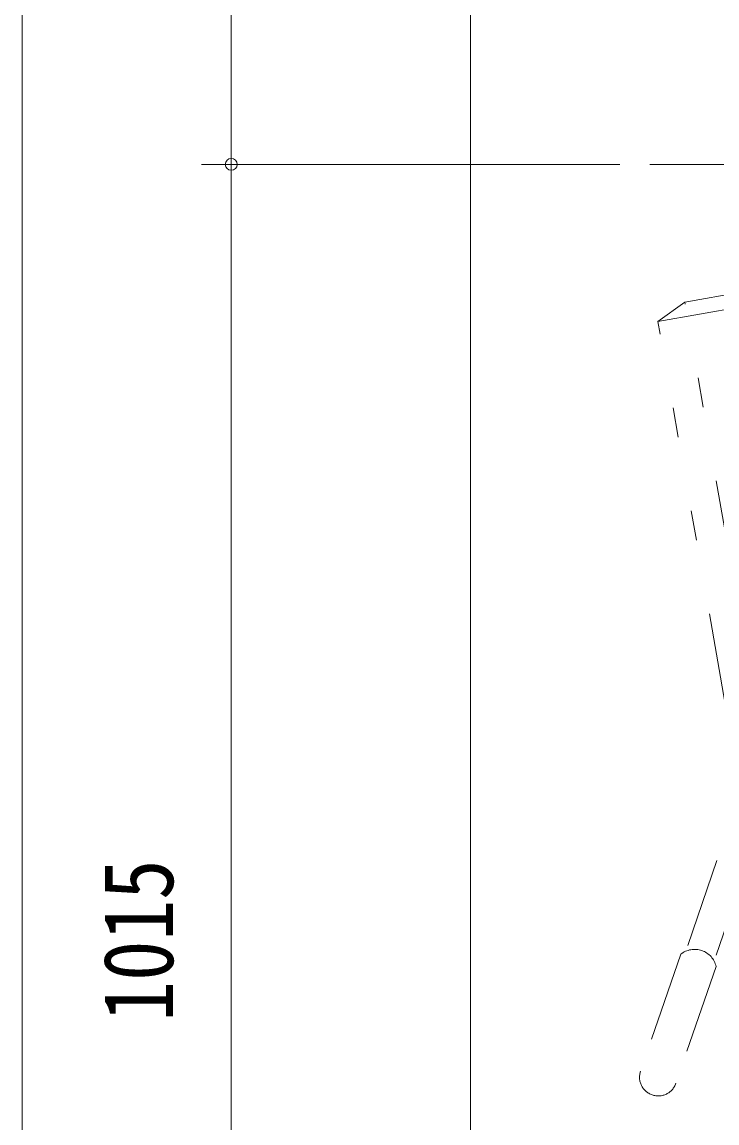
# Model space of a CAD drawing. Units: millimetres, scale not verified. Extents: x -5740 to 5740, y -4020 to 4020.
# Drawn here: x -4886 to -4421, y -1598 to -862 of the extents above; entities that cross this region are included whole.
import ezdxf
from ezdxf.enums import TextEntityAlignment as Align

# ---------------------------------------------------------------- set-up
doc = ezdxf.new("R2010")
doc.units = ezdxf.units.MM
doc.header["$LTSCALE"] = 10
doc.linetypes.add('USER4', pattern=[24, 12, -5, 2, -5])
doc.linetypes.add('USER6', pattern=[25, 6, -5, 2, -5, 2, -5])
for name, color, linetype, lineweight in [('0-2_2ラック-03BODL', 7, 'Continuous', 18), ('0-3_2ラック-5下レル', 7, 'Continuous', 18), ('0-8_2ラック-B下自転車前', 2, 'USER6', 18), ('0-B_2ラック-F寸法', 3, 'Continuous', 18)]:
    doc.layers.add(name, color=color, linetype=linetype, lineweight=lineweight)
doc.styles.add('ＭＳ ゴシック', font='')
doc.styles.get('ＭＳ ゴシック').set_extended_font_data('MS Gothic')

# ---------------------------------------------------------------- blocks, each defined once
blk = doc.blocks.new('CCL-CYC-BACK-TOP_1')
at = {"layer": '0-8_2ラック-B下自転車前'}
for p, q in [((-200, 1495.5), (-180, 1505.14)), ((-200, 1495.5), (200, 1495.5)), ((-200, 1236.94), (-200, 1495.5)), ((-223.6, 1133.67), (-254.7, 1077.59)), ((-206.11, 1123.97), (-237.21, 1067.89)), ((-258.35, 1076.16), (-298.43, 1003.88)), ((-236.48, 1064.04), (-276.57, 991.76))]:
    blk.add_line(p, q, dxfattribs=at)
blk.add_lwpolyline([(-200, 1236.94), (-180, 1323.71), (-180, 1505.14), (180, 1505.14)], dxfattribs=at)
for centre, radius, start, end in [((-251.2, 1063.28), 14.73, 2.96272, 119.01704), ((-287.5, 997.82), 12.5, 150.98737, 330.98737)]:
    blk.add_arc(centre, radius, start, end, dxfattribs=at)

msp = doc.modelspace()

# ---------------------------------------------------------------- linework, layer by layer
at = {"layer": '0-2_2ラック-03BODL'}
msp.add_lwpolyline([(-1261.49, -131.79), (-4586.49, -131.79), (-4586.49, -2566.6)], dxfattribs=at)
at = {"layer": '0-3_2ラック-5下レル', "color": 3, "linetype": 'USER4'}
msp.add_line((-1261.49, -956.79), (-4466.49, -956.79), dxfattribs=at)
at = {"layer": '0-B_2ラック-F寸法'}
for p, q in [((-4886.49, -371.79), (-4886.49, -1971.79)), ((-4746.49, -371.79), (-4746.49, -956.79)), ((-4766.49, -956.79), (-4486.49, -956.79)), ((-4746.49, -956.79), (-4746.49, -1971.79))]:
    msp.add_line(p, q, dxfattribs=at)
for start, end in [(0, 180), (180, 0)]:
    msp.add_arc((-4746.49, -956.79), 4, start, end, dxfattribs=at)

# ---------------------------------------------------------------- block references
at = {"layer": '0-8_2ラック-B下自転車前', "rotation": 10}
msp.add_blockref('CCL-CYC-BACK-TOP_1', (-4004.4, -2499.89), dxfattribs=at)

# ---------------------------------------------------------------- texts
at = {"layer": '0-B_2ラック-F寸法', "color": 7, "style": 'ＭＳ ゴシック', "width": 0.85}
msp.add_text('1015', height=46.89, rotation=90, dxfattribs=at).set_placement((-4771.29, -1529.94), align=Align.BOTTOM_LEFT)

doc.saveas('drawing.dxf')
